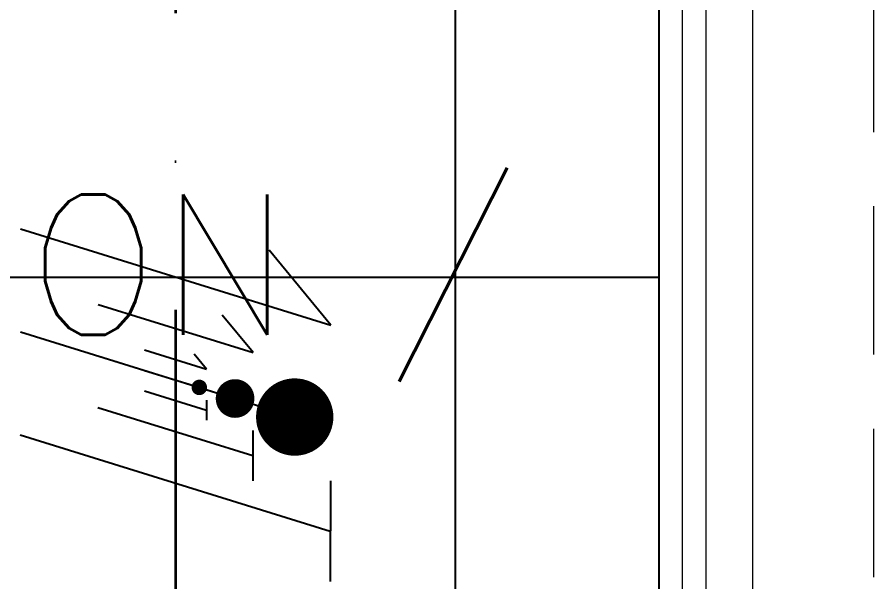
# Model space of a CAD drawing. Header units: inches. Extents: x -12418 to 57169, y -29325 to 19878.
# Drawn here: x 48130 to 49048, y -11126 to -10522 of the extents above; entities that cross this region are included whole.
import ezdxf

# ---------------------------------------------------------------- set-up
doc = ezdxf.new("R2010")
doc.units = ezdxf.units.IN
doc.header["$LTSCALE"] = 25
doc.header["$MEASUREMENT"] = 0
doc.linetypes.add('00-Ground Floor$0$HIDDEN', pattern=[9.525, 6.35, -3.175])
doc.linetypes.add('DASHDOT', pattern=[25.4, 12.7, -6.35, 0, -6.35])
doc.layers.get('0').update_dxf_attribs({"color": 8})
for name, color, linetype, lineweight in [('00-Ground Floor$0$72_EGR_BASE_TEXT', 252, 'Continuous', 5), ('00-Ground Floor$0$Aluminum', 251, 'Continuous', 5), ('00-Ground Floor$0$Proj', 251, 'Continuous', 5), ('E-LITE-CLNG-CNDT', 6, 'DASHDOT', 35), ('E-POWR-WIRE', 6, 'Continuous', 25), ('E-POWR-WIRE @ 100', 6, 'Continuous', 25), ('E-POWR-WIRE @ 20', 6, 'Continuous', 25), ('E-POWR-WIRE @ 50', 6, 'Continuous', 25)]:
    doc.layers.add(name, color=color, linetype=linetype, lineweight=lineweight)
doc.layers.add('00-Ground Floor$0$False Ceiling', color=251, linetype='Continuous')
doc.styles.add('00-Ground Floor$0$SIMPLEX', font='SIMPLEX.shx', dxfattribs={"height": 150})

# ---------------------------------------------------------------- blocks, each defined once
blk = doc.blocks.new('00-Ground Floor$0$A$Ce9e1c4c3')
at = {"layer": '00-Ground Floor$0$False Ceiling', "color": 254, "linetype": 'Continuous'}
for p, q in [((-51400, -12867.43), (-51400, -8847.43)), ((-55042.47, -10800), (-51182.07, -10800))]:
    blk.add_line(p, q, dxfattribs=at)
at = {"layer": '00-Ground Floor$0$False Ceiling', "color": 254}
blk.add_line((-51182.07, -12867.43, 0), (-51182.07, -8847.43, 0), dxfattribs=at)
blk = doc.blocks.new('00-Ground Floor')
at = {"layer": '00-Ground Floor$0$Aluminum'}
for p, q in [((48817.93, -10097.43, 0), (48817.93, -11597.43, 0)), ((48917.93, -10097.43, 0), (48917.93, -11597.43, 0)), ((48867.93, -10122.43, 0), (48867.93, -11572.43, 0)), ((48842.93, -11522.43, 0), (48842.93, -10172.43, 0))]:
    blk.add_line(p, q, dxfattribs=at)
at = {"layer": '00-Ground Floor$0$Proj', "linetype": '00-Ground Floor$0$HIDDEN'}
blk.add_line((49047.93, -11597.43, 0), (49047.93, -10097.43, 0), dxfattribs=at)
at = {"layer": '00-Ground Floor$0$False Ceiling', "color": 254}
blk.add_blockref('00-Ground Floor$0$A$Ce9e1c4c3', (100000, 0), dxfattribs=at)
at = {"layer": '00-Ground Floor$0$72_EGR_BASE_TEXT', "insert": (47173.61, -10711.72), "char_height": 150, "width": 3493.2205, "attachment_point": 2, "style": '00-Ground Floor$0$SIMPLEX'}
blk.add_mtext('PULMONARY CONSULTATION / EXAMINATION ROOM', dxfattribs=at)
blk = doc.blocks.new('*U85')
for p, q in [((-1.6578, 1.6174), (1.6628, 0.5866)), ((1.6628, 0.5866), (1.0035, 1.3888)), ((-1.6603, 0.5154), (1.6603, -0.5154)), ((-1.6628, -0.5866), (1.6578, -1.6174)), ((1.6591, -1.0779), (1.6566, -2.1569))]:
    blk.add_line(p, q)
at = {"const_width": 0.414}
blk.add_lwpolyline([(1.2779, -0.1896, 1), (1.277, -0.6036, 1)], format="xyb", close=True, dxfattribs=at)
blk = doc.blocks.new('*U742')
at = {"layer": 'E-POWR-WIRE @ 100', "xscale": 100, "yscale": 100, "zscale": 100}
blk.add_blockref('*U85', (48300, -10910.19), dxfattribs=at)
at = {"layer": 'E-POWR-WIRE @ 20', "xscale": 20, "yscale": 20, "zscale": 20}
blk.add_blockref('*U85', (48300, -10910.19), dxfattribs=at)
at = {"layer": 'E-POWR-WIRE @ 50', "xscale": 50, "yscale": 50, "zscale": 50}
blk.add_blockref('*U85', (48300, -10910.19), dxfattribs=at)

msp = doc.modelspace()

# ---------------------------------------------------------------- linework, layer by layer
at = {"layer": 'E-LITE-CLNG-CNDT'}
msp.add_lwpolyline([(48300, -10200), (48300, -12000)], dxfattribs=at)

# ---------------------------------------------------------------- block references
msp.add_blockref('00-Ground Floor', (0, 0), dxfattribs=at)
at = {"layer": 'E-POWR-WIRE'}
msp.add_blockref('*U742', (0, 0), dxfattribs=at)

doc.saveas('drawing.dxf')
